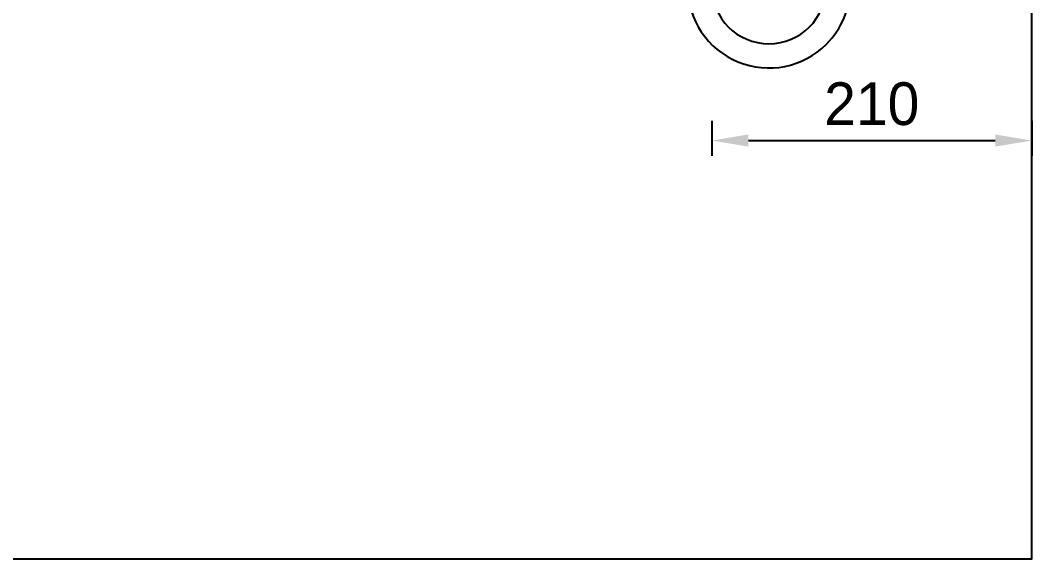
# Model space of a CAD drawing. Header units: millimetres. Extents: x 12282 to 14707, y -519 to 2912.
# Drawn here: x 13602 to 14266, y 370 to 724 of the extents above; entities that cross this region are included whole.
import ezdxf
from ezdxf.lldxf.tags import DXFTag

# ---------------------------------------------------------------- set-up
doc = ezdxf.new("R2010")
doc.units = ezdxf.units.MM
doc.header["$LTSCALE"] = 0.2
for name, color, linetype in [('001', 7, 'Continuous'), ('4', 4, 'Continuous'), ('DEFAULT', 7, 'Continuous')]:
    doc.layers.add(name, color=color, linetype=linetype)
doc.layers.add('LINE', color=7, linetype='Continuous', lineweight=25)
doc.styles.add('h', font='', dxfattribs={"height": 28})
doc.styles.get('h').set_extended_font_data('Haansoft Batang')
tags = doc.linetypes.add('Amconstr', pattern=[9999, 9999, 0]).pattern_tags.tags
tags[6:7] = [DXFTag(74, 4), DXFTag(75, 0), DXFTag(340, '0'), DXFTag(46, 1.0), DXFTag(50, 0.0), DXFTag(44, 0.0), DXFTag(45, 0.0)]
tags[4:5] = [DXFTag(74, 4), DXFTag(75, 0), DXFTag(340, '0'), DXFTag(46, 1.0), DXFTag(50, 0.0), DXFTag(44, 0.0), DXFTag(45, 0.0)]
doc.dimstyles.new('AM_ISO$0', dxfattribs={"dimtxt": 28, "dimasz": 24, "dimexe": 10, "dimexo": 0, "dimgap": 10, "dimtad": 1, "dimdec": 0, "dimdsep": 46, "dimtxsty": 'h', "dimcen": -5, "dimclrd": 256, "dimclre": 256, "dimclrt": 256, "dimadec": 0, "dimazin": 2, "dimtp": 0.1, "dimtm": 0.1, "dimtfac": 0.71, "dimtdec": 0, "dimtmove": 0, "dimatfit": 3, "dimfxl": 0, "dimlwd": -1, "dimlwe": -1, "dimarcsym": 0})

# ---------------------------------------------------------------- blocks, each defined once
blk = doc.blocks.new('*D34')
at = {"layer": 'Defpoints', "color": 0, "linetype": 'Amconstr'}
for p in [(14055.95, 657.64, 0.13), (14265.95, 657.64, 0.13), (14265.95, 644.63)]:
    blk.add_point(p, dxfattribs=at)
at = {"layer": 'LINE', "linetype": 'ByBlock'}
for p, q in [((14055.95, 657.64), (14055.95, 634.63)), ((14265.95, 657.64), (14265.95, 634.63)), ((14079.95, 644.63), (14241.95, 644.63))]:
    blk.add_line(p, q, dxfattribs=at)
at = {"layer": 'LINE', "linetype": 'Amconstr'}
for points in [[(14079.95, 648.63), (14079.95, 640.63), (14055.95, 644.63)], [(14241.95, 648.63), (14241.95, 640.63), (14265.95, 644.63)]]:
    blk.add_solid(points, dxfattribs=at)
at = {"layer": 'LINE', "linetype": 'Amconstr', "insert": (14160.95, 668.64), "char_height": 28, "attachment_point": 5, "style": 'h'}
blk.add_mtext('210', dxfattribs=at)

msp = doc.modelspace()

# ---------------------------------------------------------------- linework, layer by layer
at = {"layer": '001', "color": 7, "elevation": 0.13}
msp.add_lwpolyline([(12766.73, 370.03), (14265.95, 370.03), (14265.95, 1399.64)], dxfattribs=at)
at = {"layer": '4', "color": 0}
for radius, start, end in [(53.38, 180, 314.9403), (37.5, 180, 0), (53.38, 314.9403, 0)]:
    msp.add_arc((14093.45, 745.65, 0.13), radius, start, end, dxfattribs=at)
at = {"layer": 'DEFAULT', "color": 0}
msp.add_line((14265.95, 455.12, 0.13), (14265.95, 1373.83, 0.13), dxfattribs=at)

# ---------------------------------------------------------------- dimensions: what is measured, and where the dimension line sits
at = {"layer": 'LINE', "linetype": 'Amconstr'}
dim = msp.add_linear_dim(base=(14265.95, 644.63), p1=(14055.95, 657.64, 0.13), p2=(14265.95, 657.64, 0.13), dimstyle='AM_ISO$0', dxfattribs=at)
dim.commit()
dim.dimension.update_dxf_attribs({"geometry": '*D34', "text_midpoint": (14160.95, 644.63), "dimtype": 160})

doc.saveas('drawing.dxf')
